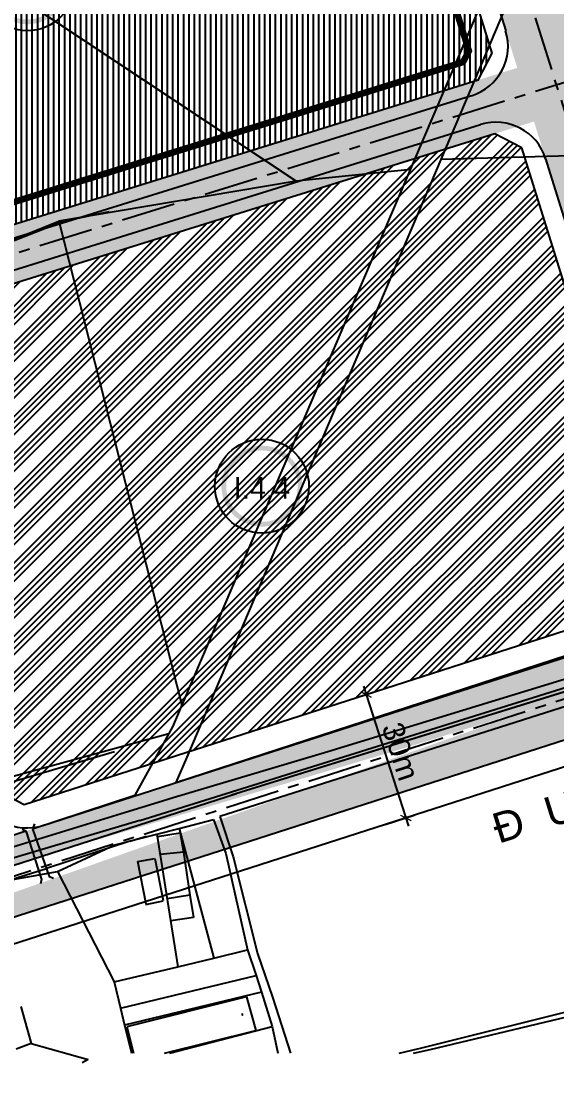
# Model space of a CAD drawing. Extents: x 597626 to 599942, y 1182063 to 1183198.
# Drawn here: x 598337.5 to 598461.2, y 1182196.2 to 1182443.5 of the extents above; entities that cross this region are included whole.
import ezdxf
from ezdxf.enums import TextEntityAlignment as Align

# ---------------------------------------------------------------- set-up
doc = ezdxf.new("R2010")
doc.units = 0
doc.header["$MEASUREMENT"] = 0
for name, pattern in [('CENTER', [2, 1.25, -0.25, 0.25, -0.25]), ('DASHED', [19.05, 12.7, -6.35]), ('DUONG', [3, 2, -1])]:
    doc.linetypes.add(name, pattern=pattern)
doc.layers.get('0').update_dxf_attribs({"linetype": 'CONTINUOUS'})
doc.layers.get('DEFPOINTS').update_dxf_attribs({"linetype": 'CONTINUOUS'})
for name, color, linetype in [('DIM', 1, 'CONTINUOUS'), ('DTEXT', 7, 'CONTINUOUS'), ('DUONG', 252, 'DASHED'), ('DUONGDUKIEN', 252, 'DUONG'), ('HIENTRANG', 8, 'CONTINUOUS'), ('KYHIEU', 7, 'CONTINUOUS'), ('NET-LENGOAI', 5, 'CONTINUOUS'), ('NET-LETRONG', 6, 'CONTINUOUS'), ('NET-TIM', 2, 'CENTER'), ('NETDUT', 7, 'DASHED'), ('RANH-QH', 1, 'CONTINUOUS'), ('S-KYTHUAT', 2, 'CONTINUOUS'), ('S-THAPTANG', 2, 'CONTINUOUS')]:
    doc.layers.add(name, color=color, linetype=linetype)
doc.styles.add('TXT', font='txt.shx')
doc.styles.add('VHEL-R', font='VHELVEN.TTF')
doc.styles.add('VNI-FRANKO', font='VFRANKO.TTF', dxfattribs={"height": 2})
doc.dimstyles.new('TL1000', dxfattribs={"dimtxt": 5, "dimasz": 2, "dimexe": 2, "dimexo": 0, "dimgap": 1, "dimtad": 1, "dimzin": 9, "dimtxsty": 'VHEL-R', "dimblk1": 'ARCHTICK', "dimblk2": 'ARCHTICK', "dimsah": 1, "dimcen": -0.09, "dimdle": 2, "dimclrd": 256, "dimclre": 256, "dimclrt": 256, "dimazin": 3, "dimtfac": 0.005, "dimtix": 1, "dimtmove": 0, "dimatfit": 3, "dimtolj": 1, "dimtzin": 0})

# ---------------------------------------------------------------- blocks, each defined once
blk = doc.blocks.new('_ARCHTICK')
at = {"color": 0, "linetype": 'BYBLOCK', "const_width": 0.15}
blk.add_lwpolyline([(-0.5, -0.5), (0.5, 0.5)], dxfattribs=at)
blk = doc.blocks.new('*D29')
at = {"linetype": 'BYBLOCK'}
for p, q in [((598319.2, 1182744.09), (598341.71, 1182735.76)), ((598319.53, 1182739.23), (598321.77, 1182745.27)), ((598338.29, 1182732.29), (598340.52, 1182738.33)), ((598685.02, 1182374.09), (598678.36, 1182371.94)), ((598680.26, 1182372.55), (598679.65, 1182374.46)), ((598680.26, 1182372.55), (598682.1, 1182366.84)), ((598686.86, 1182368.38), (598680.2, 1182366.23)), ((598682.1, 1182366.84), (598682.71, 1182364.94))]:
    blk.add_line(p, q, dxfattribs=at)
at = {"layer": 'DEFPOINTS', "color": 0, "linetype": 'BYBLOCK'}
for p in [(598319.53, 1182739.23), (598339.83, 1182736.46), (598338.29, 1182732.29), (598685.02, 1182374.09), (598686.86, 1182368.38), (598682.1, 1182366.84)]:
    blk.add_point(p, dxfattribs=at)
at = {"linetype": 'BYBLOCK', "xscale": 2, "yscale": 2, "zscale": 2}
for p, rotation in [((598321.07, 1182743.39), 159.704787947775), ((598339.83, 1182736.46), 339.7047879477749), ((598680.26, 1182372.55), 287.8487917154951), ((598682.1, 1182366.84), 107.8487917154951)]:
    blk.add_blockref('_ARCHTICK', p, dxfattribs=dict(at, rotation=rotation))
at = {"linetype": 'BYBLOCK', "attachment_point": 5, "style": 'VHEL-R'}
for s, insert, char_height, rotation in [('\\A1;20m', (598331.51, 1182742.79), 4, 339.7048), ('\\A1;6m', (598684.58, 1182370.79), 5, 287.8488)]:
    blk.add_mtext(s, dxfattribs=dict(at, insert=insert, char_height=char_height, rotation=rotation))
blk = doc.blocks.new('VTN')
at = {"layer": 'KYHIEU'}
h = blk.add_hatch(color=256, dxfattribs=at)
edge = h.paths.add_edge_path()
edge.add_ellipse((0, 0), major_axis=(-9.36, 0.14), ratio=1, start_angle=0, end_angle=360)
edge = h.paths.add_edge_path(flags=16)
edge.add_ellipse((0, 0), major_axis=(8.26, 0.03), ratio=1, start_angle=0, end_angle=360)
blk.add_ellipse((0, 0), major_axis=(-10.86, 0.02), ratio=1, dxfattribs=at)
blk = doc.blocks.new('*D20')
at = {"linetype": 'BYBLOCK'}
for p, q in [((598412.39, 1182286.3), (598419.05, 1182288.44)), ((598416.53, 1182289.73), (598426.95, 1182257.37)), ((598421.58, 1182257.74), (598428.24, 1182259.89))]:
    blk.add_line(p, q, dxfattribs=at)
at = {"layer": 'DEFPOINTS', "color": 0, "linetype": 'BYBLOCK'}
for p in [(598412.39, 1182286.3), (598426.34, 1182259.27), (598421.58, 1182257.74)]:
    blk.add_point(p, dxfattribs=at)
at = {"linetype": 'BYBLOCK', "xscale": 2, "yscale": 2, "zscale": 2}
for p, rotation in [((598417.15, 1182287.83), 107.8487917096366), ((598426.34, 1182259.27), 287.8487917096366)]:
    blk.add_blockref('_ARCHTICK', p, dxfattribs=dict(at, rotation=rotation))
at = {"linetype": 'BYBLOCK', "insert": (598425.14, 1182274.65), "char_height": 5, "attachment_point": 5, "rotation": 287.8488, "style": 'VHEL-R'}
blk.add_mtext('\\A1;30m', dxfattribs=at)

msp = doc.modelspace()

# ---------------------------------------------------------------- hatches: boundary and pattern name
at = {"layer": 'S-KYTHUAT', "ltscale": 0.2}
h = msp.add_hatch(dxfattribs=at)
h.set_pattern_fill('ANSI34,_O', color=200, scale=8)
h.set_pattern_definition([(45, (0, 0), (-4.242640687, 4.242640687), []), (45, (1.414, 0), (-4.242640687, 4.242640687), []), (45, (2.8284, 0), (-4.242640687, 4.242640687), []), (45, (4.2426, 0), (-4.242640687, 4.242640687), [])])
h.paths.add_polyline_path([(598453.16, 1182414.262), (598446.899, 1182417.547), (598303.694, 1182372.911), (598300.408, 1182366.65), (598331.895, 1182265.632), (598338.143, 1182262.391), (598480.93, 1182308.369), (598484.201, 1182314.675)])
at = {"layer": 'S-THAPTANG', "ltscale": 0.2}
h = msp.add_hatch(dxfattribs=at)
h.set_pattern_fill('ANSI31,_I', color=30, scale=10, angle=45, style=2)
h.set_pattern_definition([(90, (0, 0), (-1.25, 2e-16), [])])
h.paths.add_polyline_path([(598268.08, 1182528.022), (598261.656, 1182525.067), (598256.584, 1182511.352), (598256.485, 1182507.567), (598293.564, 1182388.608), (598299.826, 1182385.322), (598443.03, 1182429.958), (598446.316, 1182436.22), (598438.683, 1182460.707), (598432.506, 1182467.215)])

# ---------------------------------------------------------------- linework, layer by layer
at = {"layer": 'DUONG', "linetype": 'CONTINUOUS', "ltscale": 50, "const_width": 18, "flags": 128}
msp.add_lwpolyline([(598156.231, 1182188.056), (598249.814, 1182218.19), (598328.328, 1182243.472), (598501.576, 1182299.258), (598641.879, 1182344.437), (598755.591, 1182381.052)], close=True, dxfattribs=at)
at = {"layer": 'DUONGDUKIEN', "ltscale": 10, "const_width": 15}
msp.add_lwpolyline([(598501.723, 1182298.786), (598452.516, 1182456.656, -0.1802229), (598452.744, 1182460.839), (598574.617, 1182740.415)], format="xyb", dxfattribs=at)
at = {"layer": 'DUONGDUKIEN', "ltscale": 10, "const_width": 13}
msp.add_lwpolyline([(598292.567, 1182376.253), (598601.908, 1182472.673)], dxfattribs=at)
at = {"layer": 'HIENTRANG', "linetype": 'CONTINUOUS'}
for p, q in [((598452.08, 1182467.4), (598372.39, 1182280.32)), ((598458.1, 1182467.37), (598434.44, 1182411.6)), ((598401.03, 1182406.59), (598337.67, 1182448.65)), ((598488.8, 1182413.07), (598434.44, 1182411.6)), ((598434.44, 1182411.6), (598375.69, 1182273.31)), ((598427.5, 1182409.29), (598401.03, 1182406.59)), ((598401.03, 1182406.59), (598346.17, 1182397.36)), ((598357.783, 1182399.52), (598347.112, 1182397.28)), ((598290.3, 1182374.73), (598346.17, 1182397.36)), ((598347.112, 1182397.28), (598290.656, 1182374.89)), ((598346.17, 1182397.36), (598374.53, 1182285.36)), ((598364.847, 1182258.71), (598714.879, 1182368.221)), ((598386.06, 1182264.59), (598673.85, 1182353.98)), ((598386.06, 1182264.59), (598673.85, 1182353.98)), ((598373.17, 1182267.49), (598496.06, 1182307.55)), ((598472.75, 1182288.09), (598383.38, 1182259.58)), ((598330.28, 1182267.46), (598371.57, 1182278.83)), ((598372.39, 1182280.32), (598363.72, 1182264.56)), ((598330.41, 1182266.23), (598359.013, 1182274.63)), ((598375.69, 1182273.31), (598373.17, 1182267.49)), ((598340.07, 1182256.79), (598363.72, 1182264.56)), ((598369.08, 1182262.93), (598372.57, 1182263.97)), ((598364.847, 1182258.71), (598324.468, 1182246.73)), ((598373.95, 1182256.85), (598381.92, 1182258.91)), ((598381.92, 1182258.91), (598384.73, 1182251.03)), ((598383.38, 1182259.58), (598386.41, 1182250.31)), ((598332.72, 1182254.34), (598338.48, 1182256.26)), ((598337.64, 1182256.71), (598338.48, 1182256.26)), ((598338.48, 1182256.26), (598342.14, 1182245)), ((598340.54, 1182257.92), (598340.07, 1182256.79)), ((598340.07, 1182256.79), (598343.91, 1182245.72)), ((598359.12, 1182253.04), (598373.95, 1182256.85)), ((598373.95, 1182256.85), (598381.99, 1182226.85)), ((598362.562, 1182253.87), (598343.29, 1182247.59)), ((598362.562, 1182253.87), (598366.418, 1182255.07)), ((598362.562, 1182253.87), (598366.241, 1182255.014)), ((598368.82, 1182255.53), (598373.68, 1182224.81)), ((598374.19, 1182255.73), (598368.91, 1182254.94)), ((598374.2, 1182255.74), (598374.98, 1182251.33)), ((598345.85, 1182246.92), (598359.12, 1182253.04)), ((598374.98, 1182251.33), (598369.57, 1182250.79)), ((598374.98, 1182251.33), (598376.45, 1182241.38)), ((598384.73, 1182251.03), (598389.75, 1182228.8)), ((598364.36, 1182249.18), (598368.35, 1182249.89)), ((598366.3, 1182239.34), (598364.36, 1182249.2)), ((598368.35, 1182249.89), (598370.22, 1182240.18)), ((598386.42, 1182250.29), (598392.08, 1182227.94)), ((598206.05, 1182204.86), (598343.29, 1182247.59)), ((598327.71, 1182243.66), (598345.85, 1182246.92)), ((598345.85, 1182246.92), (598358.89, 1182221.36)), ((598342.14, 1182245), (598341.91, 1182244.07)), ((598342.14, 1182245), (598341.91, 1182244.07)), ((598343.91, 1182245.72), (598344.94, 1182245.36)), ((598343.91, 1182245.72), (598344.94, 1182245.36)), ((598376.45, 1182241.38), (598371.18, 1182240.6)), ((598376.45, 1182241.38), (598377.23, 1182236.27)), ((598366.21, 1182239.29), (598370.28, 1182240.1)), ((598377.23, 1182236.27), (598372, 1182235.44)), ((598381.99, 1182226.85), (598389.75, 1182228.8)), ((598389.74, 1182228.8), (598391.72, 1182222.82)), ((598373.68, 1182224.81), (598381.99, 1182226.85)), ((598392.08, 1182227.94), (598395.5, 1182217.84)), ((598358.89, 1182221.36), (598373.68, 1182224.81)), ((598358.89, 1182221.36), (598360.4, 1182215.24)), ((598360.4, 1182215.24), (598391.72, 1182222.82)), ((598391.72, 1182222.82), (598393, 1182218.96)), ((598393, 1182218.96), (598361.34, 1182211.35)), ((598393, 1182218.96), (598395.46, 1182211.05)), ((598430.06, 1182206.08), (598481.76, 1182219.01)), ((598389.48, 1182217.9), (598361.83, 1182210.95)), ((598389.48, 1182217.9), (598391.67, 1182210.1)), ((598395.5, 1182217.84), (598398.39, 1182208.94)), ((598337.33, 1182215.62), (598339.78, 1182207.08)), ((598360.4, 1182215.24), (598361.34, 1182211.35)), ((598431.96, 1182205.72), (598472.16, 1182215.35)), ((598361.34, 1182211.35), (598362.949, 1182204.86)), ((598361.83, 1182210.95), (598363.408, 1182204.86)), ((598370.565, 1182204.86), (598391.67, 1182210.1)), ((598371.694, 1182204.86), (598395.46, 1182211.05)), ((598395.46, 1182211.05), (598396.782, 1182204.86)), ((598398.4, 1182208.95), (598399.665, 1182204.86)), ((598339.78, 1182207.08), (598336.26, 1182205.79)), ((598339.78, 1182207.08), (598352.91, 1182203.41)), ((598424.833, 1182204.86), (598430.06, 1182206.08)), ((598428.089, 1182204.86), (598431.96, 1182205.72)), ((598352.91, 1182203.41), (598351.5, 1182202.6))]:
    msp.add_line(p, q, dxfattribs=at)
msp.add_lwpolyline([(598372.57, 1182263.97), (598408.32, 1182274.62), (598497.12, 1182301.88), (598653.9, 1182350.71), (598710.57, 1182368.82)], dxfattribs=at)
at = {"layer": 'HIENTRANG', "linetype": 'CONTINUOUS', "flags": 128}
for points in [[(598372.57, 1182263.97), (598408.32, 1182274.62), (598497.12, 1182301.88), (598653.9, 1182350.71), (598710.57, 1182368.82)], [(598386.06, 1182264.59), (598673.85, 1182353.98)], [(598201.72, 1182204.86), (598210.41, 1182207.66), (598225.35, 1182212.8), (598387.2, 1182264.96)], [(598369.08, 1182262.93), (598372.57, 1182263.97)], [(598361.54, 1182260.6), (598369.08, 1182262.93)], [(598180.886, 1182204.86), (598204.03, 1182212.12), (598228.23, 1182219.56), (598361.54, 1182260.6)]]:
    msp.add_lwpolyline(points, dxfattribs=at)
at = {"layer": 'NET-LENGOAI', "linetype": 'CONTINUOUS', "ltscale": 20}
msp.add_line((598441.536, 1182426.35), (598303.105, 1182383.202), dxfattribs=at)
at = {"layer": 'NET-LENGOAI', "linetype": 'CONTINUOUS', "ltscale": 20, "flags": 128}
msp.add_lwpolyline([(598443.153, 1182461.489), (598449.422, 1182441.378)], dxfattribs=at)
for points in [[(598458.647, 1182411.782), (598488.22, 1182316.902, -0.4114723), (598480.442, 1182301.908), (598342.415, 1182257.463, -0.4169602), (598327.281, 1182265.315), (598297.303, 1182361.492, -0.4142136), (598305.188, 1182376.519), (598443.619, 1182419.668)], [(598158.999, 1182179.492), (598176.77, 1182185.214), (598714.629, 1182358.407, -0.6449235), (598726.869, 1182344.913), (598720.229, 1182329.588), (598699.988, 1182284.689), (598685.916, 1182253.916), (598681.159, 1182243.559)]]:
    msp.add_lwpolyline(points, format="xyb", dxfattribs=at)
at = {"layer": 'NET-LENGOAI', "linetype": 'CONTINUOUS', "ltscale": 20}
for centre, start, end in [((598437.965, 1182437.807), 287.31202, 17.31202), ((598447.19, 1182408.211), 17.31202, 107.31202)]:
    msp.add_arc(centre, 12, start, end, dxfattribs=at)
at = {"layer": 'NET-LETRONG', "ltscale": 0.05}
for p, q in [((598446.316, 1182436.22), (598438.683, 1182460.707)), ((598443.03, 1182429.958), (598446.316, 1182436.22)), ((598443.03, 1182429.958), (598299.826, 1182385.322)), ((598446.899, 1182417.547), (598303.694, 1182372.911)), ((598453.16, 1182414.262), (598446.899, 1182417.547))]:
    msp.add_line(p, q, dxfattribs=at)
at = {"layer": 'NET-LETRONG', "linetype": 'CONTINUOUS', "ltscale": 20}
for points in [[(598300.408, 1182366.65), (598331.895, 1182265.632), (598338.143, 1182262.391), (598480.93, 1182308.369), (598484.201, 1182314.675), (598453.16, 1182414.262)], [(598673.889, 1182246.899), (598678.644, 1182257.249), (598692.704, 1182287.997), (598696.171, 1182295.687), (598719.912, 1182348.35), (598716.126, 1182352.586), (598160.857, 1182173.787)]]:
    msp.add_lwpolyline(points, dxfattribs=at)
at = {"layer": 'NET-TIM', "ltscale": 10}
for p, q in [((598601.908, 1182472.672), (598287.439, 1182374.653)), ((598501.723, 1182298.786), (598454.345, 1182450.787))]:
    msp.add_line(p, q, dxfattribs=at)
at = {"layer": 'NET-TIM', "ltscale": 10, "flags": 128}
msp.add_lwpolyline([(598156.452, 1182188.127), (598755.591, 1182381.052)], dxfattribs=at)
at = {"layer": 'NETDUT', "linetype": 'DASHED', "ltscale": 0.6, "const_width": 1.5, "flags": 128}
msp.add_lwpolyline([(598434.256, 1182458.109), (598429.681, 1182462.929), (598268.288, 1182522.615), (598265.627, 1182521.39), (598261.561, 1182510.394), (598261.505, 1182508.264), (598297.721, 1182392.073), (598300.315, 1182390.712), (598439.565, 1182434.116), (598440.926, 1182436.709)], close=True, dxfattribs=at)
at = {"layer": 'RANH-QH', "color": 10, "linetype": 'DASHED', "ltscale": 1.5, "const_width": 3, "flags": 128}
msp.add_lwpolyline([(598343.024, 1182860.412), (598311.254, 1182774.503), (598285.257, 1182704.208), (598265.457, 1182650.665), (598237.823, 1182575.942), (598213.649, 1182510.576), (598296.681, 1182244.683), (598298.855, 1182238.045), (598310.673, 1182242.052), (598317.976, 1182244.529), (598324.738, 1182246.81), (598331.607, 1182248.848), (598345.094, 1182252.849), (598354.312, 1182255.584), (598364.139, 1182258.5), (598426.168, 1182277.048), (598503.771, 1182301.152), (598533.038, 1182310.243), (598547.47, 1182314.725), (598570.968, 1182322.024), (598574.281, 1182323.539), (598572.659, 1182333.309), (598670.253, 1182363.999), (598701.054, 1182373.363), (598710.496, 1182376.383), (598735.884, 1182396.383), (598738.068, 1182399.82), (598754.362, 1182449.51), (598752.246, 1182453.033), (598695.634, 1182455.133), (598693.457, 1182457.859), (598690.788, 1182516.725), (598694.851, 1182613.177), (598697.904, 1182685.659), (598702.1, 1182699.345), (598674.162, 1182712.309), (598634.46, 1182730.6), (598582.736, 1182754.436), (598526.393, 1182780.091), (598489.545, 1182797.669), (598354.317, 1182858.729), (598343.924, 1182863.362), (598343.024, 1182860.412)], dxfattribs=at)

# ---------------------------------------------------------------- block references
at = {"layer": 'KYHIEU', "linetype": 'BYBLOCK'}
for p in [(598338.86, 1182452.229, -2.452), (598393.082, 1182336.025, -2.452)]:
    msp.add_blockref('VTN', p, dxfattribs=at)

# ---------------------------------------------------------------- texts
at = {"layer": 'DTEXT', "style": 'VHEL-R'}
msp.add_text('Ñ  Ö  ÔØ  N  G    T  AÂ  N    L  I  EÂ  M', height=7, rotation=17.21432, dxfattribs=at).set_placement((598520.091, 1182275.698), align=Align.CENTER)
at = {"layer": 'HIENTRANG', "linetype": 'CONTINUOUS', "style": 'TXT'}
msp.add_text('g', height=0.4, dxfattribs=at).set_placement((598388.52, 1182213.85), align=Align.MIDDLE)
at = {"layer": 'KYHIEU', "color": 7, "style": 'VNI-FRANKO'}
msp.add_text('I.4.4', height=5, rotation=360, dxfattribs=at).set_placement((598393.082, 1182333.127), align=Align.CENTER)

# ---------------------------------------------------------------- dimensions: what is measured, and where the dimension line sits
at = {"layer": 'DIM', "linetype": 'CONTINUOUS'}
dim = msp.add_aligned_dim(p1=(598319.533, 1182739.231), p2=(598338.292, 1182732.293), distance=4.438, dimstyle='TL1000', override={"dimtxt": 4, "dimpost": 'm'}, dxfattribs=at)
dim.commit()
dim.dimension.update_dxf_attribs({"geometry": '*D29', "text_midpoint": (598331.512, 1182742.791)})
at = {"layer": 'DIM', "color": 3, "linetype": 'CONTINUOUS'}
for p1, p2, distance, picture, middle in [((598685.02, 1182374.087), (598686.859, 1182368.375), -5, '*D29', (598684.578, 1182370.793)), ((598412.386, 1182286.297), (598421.581, 1182257.741), 5, '*D20', (598425.141, 1182274.646))]:
    dim = msp.add_aligned_dim(p1=p1, p2=p2, distance=distance, dimstyle='TL1000', override={"dimpost": 'm'}, dxfattribs=at)
    dim.commit()
    dim.dimension.update_dxf_attribs({"geometry": picture, "text_midpoint": middle})

doc.saveas('drawing.dxf')
